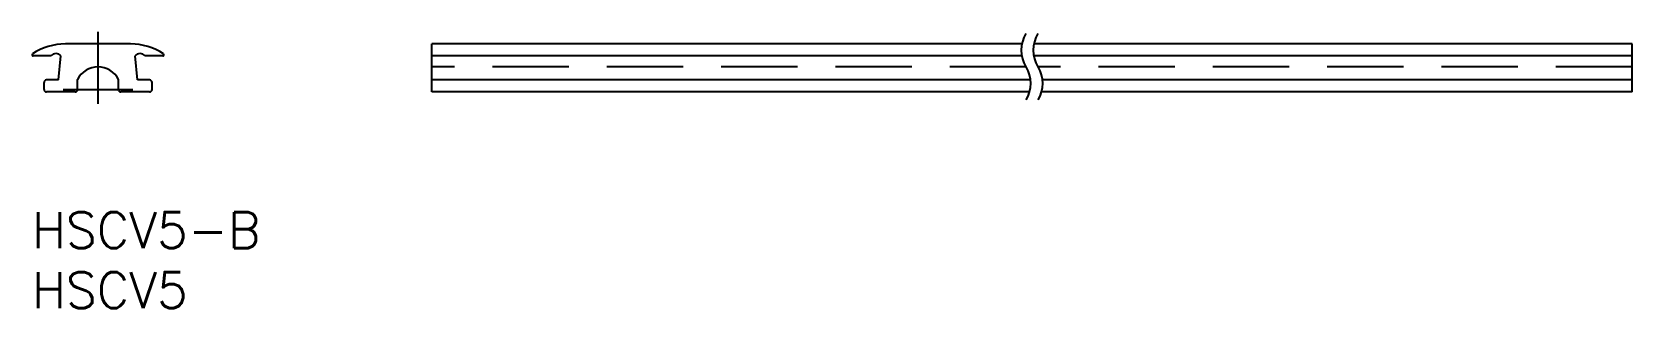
# Model space of a CAD drawing. Extents: x 0 to 133, y -8 to 15.
import ezdxf

# ---------------------------------------------------------------- set-up
doc = ezdxf.new("R2010")
doc.units = 0
doc.header["$LTSCALE"] = 0.5
doc.linetypes.add('CENTER', pattern=[50.8, 31.75, -6.35, 6.35, -6.35])
doc.linetypes.add('DASHED', pattern=[19.05, 12.7, -6.35])
for name, color, linetype in [('MSM_CENTER', 1, 'CENTER'), ('MSM_CONTINUOUS', 7, 'CONTINUOUS'), ('MSM_DASHED', 4, 'DASHED'), ('MSM_NARROW', 5, 'CONTINUOUS'), ('MSM_PART_NUMBER', 7, 'CONTINUOUS')]:
    doc.layers.add(name, color=color, linetype=linetype)
doc.styles.get("Standard").update_dxf_attribs({"font": 'txt.shx', "height": 3, "bigfont": 'bigfont.shx'})

# ---------------------------------------------------------------- blocks, each defined once
blk = doc.blocks.new('*U2')
at = {"layer": 'MSM_PART_NUMBER'}
blk.add_text('HSCV5-B', height=3, dxfattribs=at).set_placement((0, -3))
blk = doc.blocks.new('*U3')
at = {"layer": 'MSM_PART_NUMBER'}
blk.add_text('HSCV5', height=3, dxfattribs=at).set_placement((0, -8))

msp = doc.modelspace()

# ---------------------------------------------------------------- linework, layer by layer
at = {"layer": 'MSM_CENTER'}
for p, q in [((5.5, 9), (5.5, 15)), ((2.6, 10.2), (8.4, 10.2))]:
    msp.add_line(p, q, dxfattribs=at)
at = {"layer": 'MSM_CONTINUOUS'}
for p, q in [((8.22, 14), (2.78, 14)), ((33.33, 10), (33.33, 14)), ((82.49, 14), (33.33, 14)), ((133.33, 14), (83.49, 14)), ((133.33, 10), (133.33, 14)), ((1.6, 13), (0.1, 13)), ((2.2, 11), (2.4, 13)), ((8.8, 11), (8.6, 13)), ((10.9, 13), (9.4, 13)), ((82.49, 13), (33.33, 13)), ((133.33, 13), (83.49, 13)), ((1, 10.2), (1, 10.8)), ((2.2, 11), (1.2, 11)), ((3.8, 10.2), (3.8, 11.05)), ((7.2, 10.2), (7.2, 11.05)), ((9.8, 11), (8.8, 11)), ((10, 10.2), (10, 10.8)), ((83.2, 11), (33.33, 11)), ((133.33, 11), (84.2, 11)), ((3.6, 10), (1.2, 10)), ((9.8, 10), (7.4, 10)), ((83.11, 10), (33.33, 10)), ((133.33, 10), (84.11, 10))]:
    msp.add_line(p, q, dxfattribs=at)
for centre, radius, start, end in [((2.78, 9), 5, 90, 123.2031), ((8.22, 9), 5, 56.7969, 90), ((0.1, 13.1), 0.1, 123.2031, 270), ((2, 12.7), 0.5, 36.8699, 143.1301), ((5.5, 10.2), 1.9, 26.5254, 153.4746), ((9, 12.7), 0.5, 36.8699, 143.1301), ((10.9, 13.1), 0.1, 270, 56.7969), ((1.2, 10.8), 0.2, 90, 180), ((9.8, 10.8), 0.2, 0, 90), ((1.2, 10.2), 0.2, 180, 270), ((3.6, 10.2), 0.2, 270, 0), ((7.4, 10.2), 0.2, 180, 270), ((9.8, 10.2), 0.2, 270, 0)]:
    msp.add_arc(centre, radius, start, end, dxfattribs=at)
at = {"layer": 'MSM_DASHED'}
for p, q in [((82.83, 12.1), (33.33, 12.1)), ((133.33, 12.1), (83.83, 12.1))]:
    msp.add_line(p, q, dxfattribs=at)
at = {"layer": 'MSM_NARROW'}
for centre, start, end in [((85.11, 13.48), 148.8467, 211.1533), ((86.11, 13.48), 148.8467, 211.1533), ((80.55, 10.72), 328.8467, 31.1533), ((81.55, 10.72), 328.8467, 31.1533)]:
    msp.add_arc(centre, 2.67, start, end, dxfattribs=at)

# ---------------------------------------------------------------- block references
at = {"layer": 'MSM_CONTINUOUS'}
for name in ['*U2', '*U3']:
    msp.add_blockref(name, (0, 0), dxfattribs=at)

doc.saveas('drawing.dxf')
